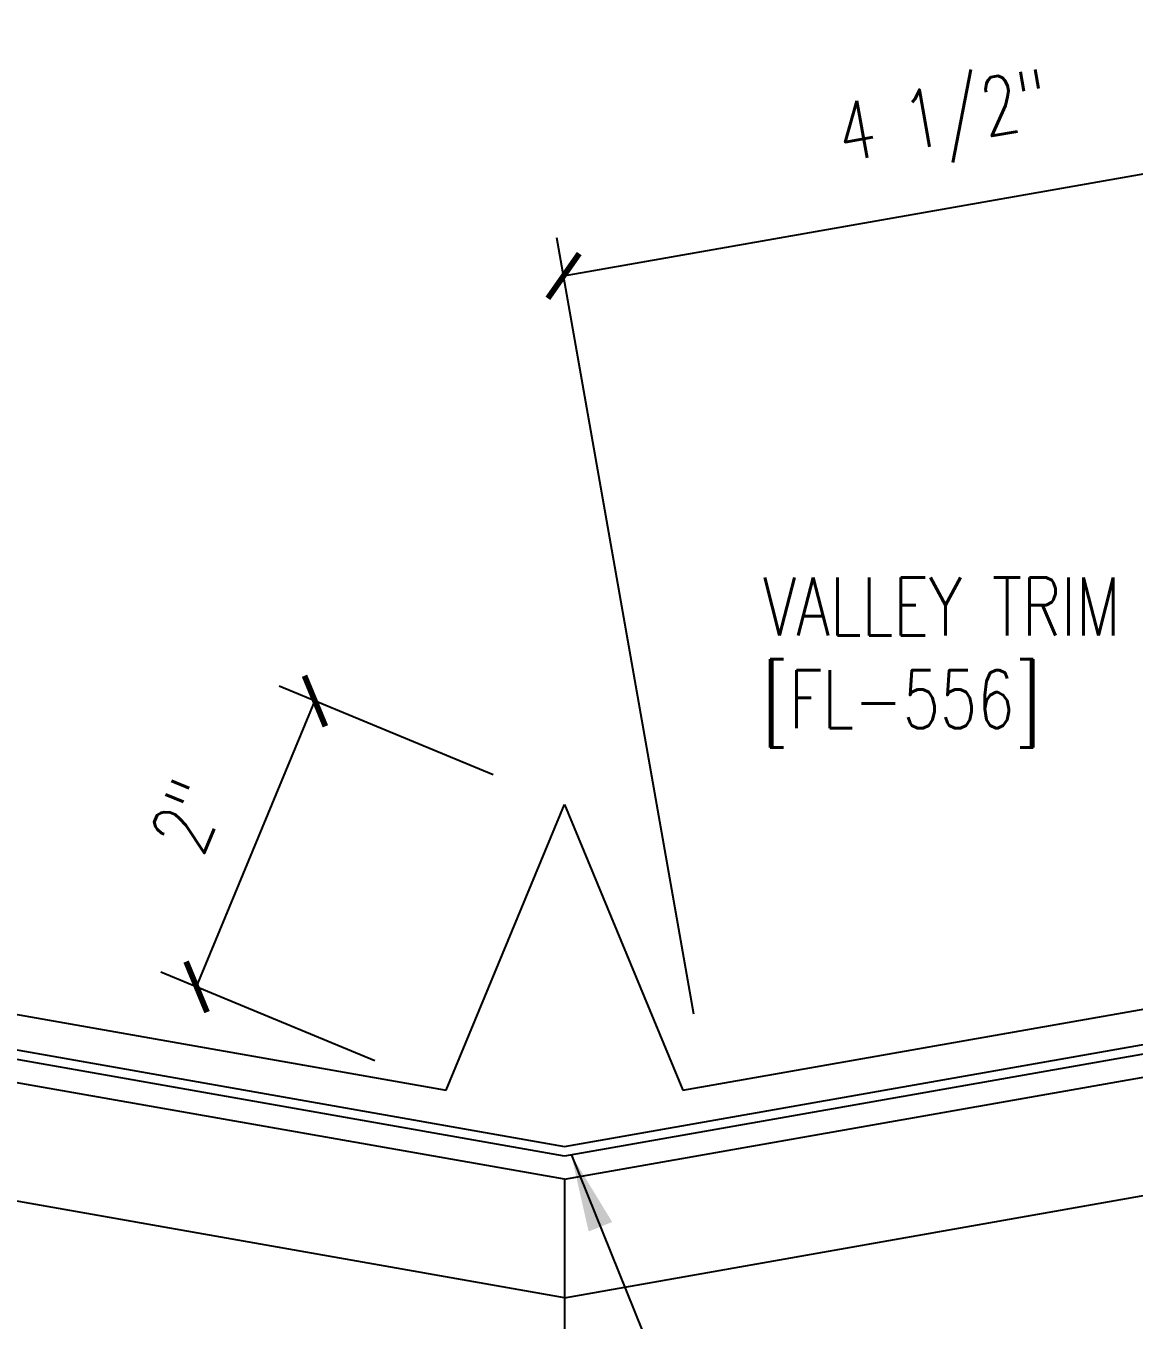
# Model space of a CAD drawing. Header units: inches. Extents: x 3.2 to 43.3, y 23.2 to 39.6.
# Drawn here: x 19.37 to 26.53, y 28.36 to 36.73 of the extents above; entities that cross this region are included whole.
import ezdxf

# ---------------------------------------------------------------- set-up
doc = ezdxf.new("R2010")
doc.units = ezdxf.units.IN
doc.header["$MEASUREMENT"] = 0
for name, color, linetype in [('DIM', 2, 'Continuous'), ('PURLIN', 1, 'Continuous'), ('STLA', 12, 'Continuous'), ('TEXT', 2, 'Continuous'), ('TRIM', 6, 'Continuous')]:
    doc.layers.add(name, color=color, linetype=linetype)
doc.styles.add('TEXT', font='SIMPLEX', dxfattribs={"width": 0.75, "height": 6})
doc.styles.add('TEXT1', font='ROMANS.shx', dxfattribs={"width": 0.75, "height": 0.375})
doc.dimstyles.new('DETAIL', dxfattribs={"dimscale": 4, "dimtxt": 0.375, "dimasz": 0.0625, "dimexe": 0.0625, "dimexo": 0.125, "dimgap": 0.0625, "dimtad": 1, "dimdec": 4, "dimzin": 3, "dimdsep": 46, "dimlunit": 4, "dimtxsty": 'TEXT1', "dimblk": 'ARCHTICK', "dimcen": 0.0625, "dimclrd": 7, "dimclre": 7, "dimclrt": 2, "dimadec": 0, "dimazin": 0, "dimtfac": 0.59375, "dimtdec": 4, "dimtmove": 0, "dimatfit": 3, "dimfxl": 0, "dimfrac": 2, "dimtolj": 1, "dimtzin": 3, "dimarcsym": 0})
doc.dimstyles.new('DETAIL$7', dxfattribs={"dimscale": 4, "dimtxt": 6, "dimasz": 0.125, "dimexe": 0.0625, "dimexo": 0.125, "dimgap": 0.0625, "dimtad": 1, "dimdec": 5, "dimzin": 3, "dimdsep": 46, "dimlunit": 4, "dimtxsty": 'TEXT', "dimblk": 'ARCHTICK', "dimcen": 0.0625, "dimclrd": 7, "dimclre": 7, "dimclrt": 2, "dimadec": 0, "dimazin": 0, "dimtfac": 0.666667, "dimtdec": 5, "dimtmove": 0, "dimatfit": 3, "dimfxl": 0, "dimfrac": 2, "dimtolj": 1, "dimtzin": 3, "dimarcsym": 0})

# ---------------------------------------------------------------- blocks, each defined once
blk = doc.blocks.new('_ArchTick')
at = {"color": 0, "linetype": 'ByBlock', "const_width": 0.15}
blk.add_lwpolyline([(-0.5, -0.5), (0.5, 0.5)], dxfattribs=at)
blk = doc.blocks.new('*D6')
at = {"layer": 'DEFPOINTS', "color": 0}
for p in [(27.9536, 36.0161), (28.5599, 32.5777), (23.7701, 29.8503)]:
    blk.add_point(p, dxfattribs=at)
at = {"layer": 'DIM', "color": 7, "lineweight": -2}
for p, q in [((28.4731, 33.0701), (27.9102, 36.2623)), ((22.8418, 35.1148), (27.9536, 36.0161)), ((23.6833, 30.3427), (22.7984, 35.361))]:
    blk.add_line(p, q, dxfattribs=at)
at = {"layer": 'DIM', "color": 7, "lineweight": -2, "xscale": 0.25, "yscale": 0.25, "zscale": 0.25}
for p, rotation in [((27.9536, 36.0161), 9.999999999998792), ((22.8418, 35.1148), 189.9999999999988)]:
    blk.add_blockref('_ArchTick', p, dxfattribs=dict(at, rotation=rotation))
at = {"layer": 'DIM', "color": 2, "insert": (25.3047, 36.093), "char_height": 0.375, "attachment_point": 5, "rotation": 10, "style": 'TEXT1'}
blk.add_mtext('\\A1;4 1/2"  ', dxfattribs=at)
blk = doc.blocks.new('*D7')
at = {"color": 7, "lineweight": -2}
for p, q in [((22.3866, 31.8894), (21.0033, 32.4623)), ((20.4689, 30.5189), (21.2343, 32.3667)), ((21.6212, 30.0416), (20.238, 30.6146))]:
    blk.add_line(p, q, dxfattribs=at)
at = {"layer": 'DEFPOINTS', "color": 0}
for p in [(21.2343, 32.3667), (22.8485, 31.698), (22.0832, 29.8503)]:
    blk.add_point(p, dxfattribs=at)
at = {"color": 7, "lineweight": -2, "xscale": 0.25, "yscale": 0.25, "zscale": 0.25}
for p, rotation in [((21.2343, 32.3667), 67.49999999999943), ((20.4689, 30.5189), 247.4999999999995)]:
    blk.add_blockref('_ArchTick', p, dxfattribs=dict(at, rotation=rotation))
at = {"color": 2, "insert": (20.4144, 31.6239), "char_height": 0.375, "attachment_point": 5, "rotation": 67.5, "style": 'TEXT1'}
blk.add_mtext('\\A1;2"', dxfattribs=at)

msp = doc.modelspace()

# ---------------------------------------------------------------- linework, layer by layer
at = {"layer": 'PURLIN'}
for p, q in [((22.84852, 29.27452), (3.30895, 32.71988)), ((22.84852, 29.27452), (42.3881, 32.71988)), ((22.84852, 28.50917), (3.17806, 31.9776)), ((22.84852, 28.50917), (42.51898, 31.9776)), ((22.84852, 29.27452), (22.84852, 26.6734))]:
    msp.add_line(p, q, dxfattribs=at)
at = {"layer": 'STLA'}
for p, q in [((9.06121, 31.91828), (22.84852, 29.4872)), ((22.84852, 29.4872), (36.63583, 31.91828)), ((22.84852, 29.42374), (9.11191, 31.84587)), ((36.58513, 31.84587), (22.84852, 29.42374))]:
    msp.add_line(p, q, dxfattribs=at)
at = {"layer": 'TRIM'}
for p, q in [((11.25027, 31.76041), (22.08316, 29.85028)), ((23.61389, 29.85028), (34.44678, 31.76041)), ((22.08316, 29.85028), (22.84852, 31.69804)), ((22.84852, 31.69804), (23.61389, 29.85028))]:
    msp.add_line(p, q, dxfattribs=at)

# ---------------------------------------------------------------- texts
at = {"layer": 'TEXT', "style": 'TEXT1', "width": 0.75}
for s, p in [('VALLEY TRIM', (24.1305, 32.79085)), ('[FL-556]', (24.1305, 32.19085))]:
    msp.add_text(s, height=0.375, dxfattribs=at).set_placement(p)

# ---------------------------------------------------------------- dimensions: what is measured, and where the dimension line sits
dim = msp.add_aligned_dim(p1=(22.08316, 29.85028), p2=(22.84852, 31.69804), distance=1.74721, dimstyle='DETAIL')
dim.commit()
dim.dimension.update_dxf_attribs({"geometry": '*D7', "text_midpoint": (20.41443, 31.62388)})
at = {"layer": 'DIM'}
dim = msp.add_linear_dim(base=(27.95361, 36.01612), p1=(23.77011, 29.85028), p2=(28.55989, 32.57772), angle=10, text='4 1/2"  ', dimstyle='DETAIL', dxfattribs=at)
dim.commit()
dim.dimension.update_dxf_attribs({"geometry": '*D6', "text_midpoint": (25.3047, 36.09302)})

# ---------------------------------------------------------------- leaders
msp.add_leader([(22.89239, 29.43147), (23.86059, 27.03963), (24.13622, 27.03963)], dimstyle='DETAIL$7')

doc.saveas('drawing.dxf')
